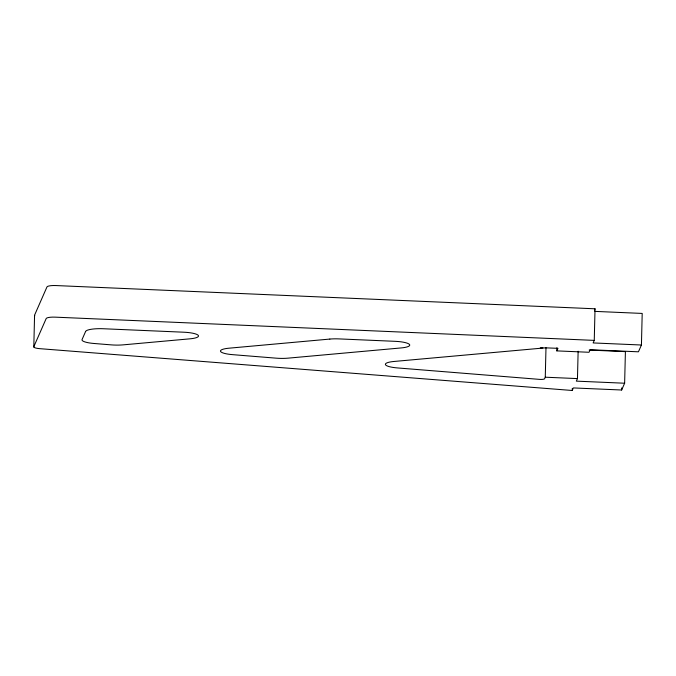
<?xml version="1.0" encoding="UTF-8"?>
<svg xmlns="http://www.w3.org/2000/svg" width="676" height="676" viewBox="0 0 676 676"><rect width="100%" height="100%" fill="white"/><g stroke="black" fill="none" stroke-linecap="round" stroke-linejoin="round"><path stroke-width="1.01" d="M33.8 346.991L34.569 315.396M594.914 311.382L642.2 313.427L641.431 345.014L638.44 351.807L590.148 349.729L589.033 352.272L556.838 350.886L557.953 348.334L545.397 347.836L393.931 361.474A16.173 3.448 1.4 0 0 385.481 364.71A16.173 3.448 1.4 0 0 397.344 367.921L539.516 379.38A4.039 0.862 1.4 0 0 544.594 378.746L545.27 377.208L545.988 347.717M556.838 350.886L556.914 347.726M34.797 315.7A8.087 1.724 1.4 0 1 34.586 315.117L46.982 286.903A8.087 1.724 1.4 0 1 55.778 285.551L595.032 308.797L594.255 340.383L55.009 317.145A8.087 1.724 1.4 0 0 46.213 318.497L33.808 346.704A8.087 1.724 1.4 0 0 39.833 348.672L572.234 390.483L572.293 388.37M589.185 350.067L625.41 351.63L624.632 383.224L576.341 381.137L577.465 378.594L578.132 351.216M572.234 390.483L573.358 387.931L621.65 390.01L621.7 387.906M594.466 310.073L595.032 308.797M594.255 340.383L593.139 342.935L641.431 345.014M621.65 390.01L624.632 383.224M545.27 377.208L577.465 378.594M542.887 347.81A4.039 0.862 1.4 0 1 540.293 347.794M85.624 331.443L82.058 339.555A16.173 3.448 1.4 0 0 93.964 343.476L111.329 344.878A16.165 3.448 1.4 0 0 123.133 344.861L189.956 338.828A16.173 3.448 1.4 0 0 198.195 335.296A16.173 3.448 1.4 0 0 183.838 332.212L103.217 328.739A16.173 3.448 1.4 0 0 85.624 331.443M329.846 339.073L229.012 348.191A16.173 3.448 1.4 0 0 220.562 351.419A16.173 3.448 1.4 0 0 232.426 354.638L276.247 358.17A16.173 3.448 1.4 0 0 288.052 358.153L401.189 347.929A16.173 3.448 1.4 0 0 409.428 344.405A16.173 3.448 1.4 0 0 395.071 341.321L338.946 338.896A16.173 3.448 1.4 0 0 329.846 339.073"/></g></svg>
